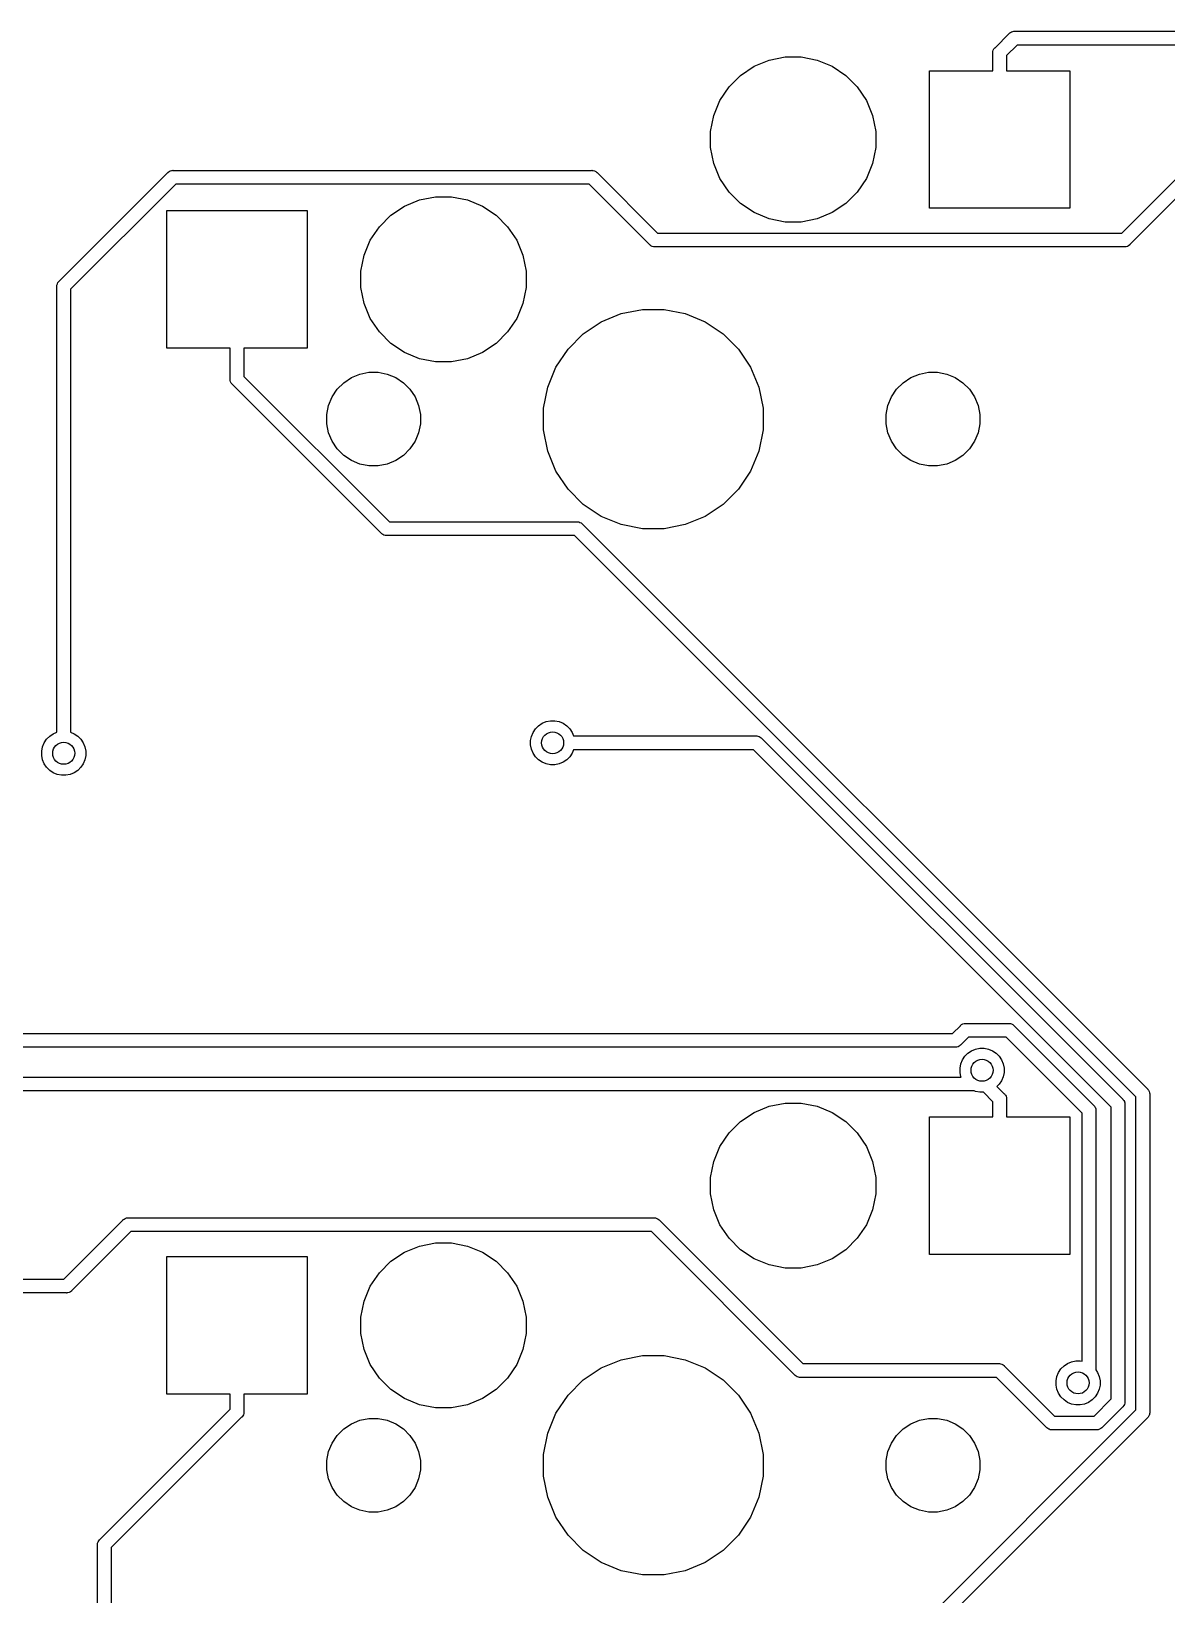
# Model space of a CAD drawing. Extents: x 1.2 to 14.9, y -4.9 to -0.3.
# Drawn here: x 4.895 to 5.707, y -1.576 to -0.458 of the extents above; entities that cross this region are included whole.
import ezdxf

# ---------------------------------------------------------------- set-up
doc = ezdxf.new("R2010")
doc.units = 0
doc.header["$MEASUREMENT"] = 0
doc.layers.add('BLACK', color=7, linetype='CONTINUOUS')

msp = doc.modelspace()

# ---------------------------------------------------------------- linework, layer by layer
at = {"layer": 'BLACK', "linetype": 'CONTINUOUS'}
for p, q in [((5.59495, -0.458745), (5.59533, -0.458432)), ((5.59533, -0.458432), (5.59618, -0.457975)), ((5.59618, -0.457975), (5.59711, -0.457693)), ((5.59711, -0.457693), (5.59783, -0.457622)), ((5.59783, -0.457622), (5.59807, -0.457598)), ((5.59783, -0.457622), (5.59783, -0.457622)), ((5.59807, -0.457598), (5.59832, -0.457622)), ((5.59832, -0.457622), (6.32696, -0.457622)), ((5.58399, -0.469671), (5.58414, -0.469484)), ((5.58414, -0.469484), (5.58433, -0.46933)), ((5.58433, -0.46933), (5.59442, -0.459234)), ((5.60011, -0.467465), (5.59256, -0.475019)), ((5.59442, -0.459234), (5.59458, -0.459047)), ((5.59458, -0.459047), (5.59495, -0.458745)), ((6.32516, -0.467465), (5.60011, -0.467465)), ((5.41203, -0.482666), (5.42277, -0.478214)), ((5.42277, -0.478214), (5.43418, -0.475945)), ((5.43418, -0.475945), (5.44582, -0.475945)), ((5.44582, -0.475945), (5.45723, -0.478214)), ((5.45723, -0.478214), (5.46797, -0.482666)), ((5.58269, -0.47298), (5.58279, -0.472016)), ((5.58272, -0.473222), (5.58269, -0.47298)), ((5.58272, -0.485787), (5.58272, -0.473222)), ((5.58279, -0.472016), (5.58307, -0.471088)), ((5.58307, -0.471088), (5.58353, -0.470233)), ((5.58353, -0.470233), (5.58399, -0.469671)), ((5.58399, -0.469671), (5.58399, -0.469671)), ((5.59256, -0.475019), (5.59256, -0.485787)), ((5.39413, -0.497355), (5.40235, -0.489129)), ((5.40235, -0.489129), (5.41203, -0.482666)), ((5.46797, -0.482666), (5.47765, -0.489129)), ((5.47765, -0.489129), (5.48587, -0.497355)), ((5.53744, -0.584213), (5.53744, -0.485787)), ((5.53744, -0.485787), (5.58272, -0.485787)), ((5.59256, -0.485787), (5.63783, -0.485787)), ((5.63783, -0.485787), (5.63783, -0.584213)), ((5.38767, -0.507027), (5.39413, -0.497355)), ((5.48587, -0.497355), (5.49233, -0.507027)), ((5.38321, -0.517774), (5.38767, -0.507027)), ((5.49233, -0.507027), (5.49679, -0.517774)), ((5.38094, -0.529184), (5.38321, -0.517774)), ((5.49679, -0.517774), (5.49906, -0.529184)), ((5.38094, -0.540816), (5.38094, -0.529184)), ((5.49906, -0.529184), (5.49906, -0.540816)), ((5.38321, -0.552226), (5.38094, -0.540816)), ((5.49906, -0.540816), (5.49679, -0.552226)), ((4.91517, -0.636401), (4.99289, -0.558683)), ((4.99289, -0.558683), (4.99304, -0.558495)), ((4.99304, -0.558495), (4.99323, -0.558342)), ((4.99323, -0.558342), (4.99379, -0.557881)), ((4.99323, -0.558342), (4.99323, -0.558342)), ((4.99379, -0.55788), (4.99464, -0.557424)), ((4.99379, -0.557881), (4.99379, -0.55788)), ((4.99379, -0.557881), (4.99379, -0.557881)), ((4.99464, -0.557424), (4.99557, -0.557142)), ((4.99557, -0.557142), (4.99629, -0.557071)), ((4.99629, -0.557071), (4.99654, -0.557047)), ((4.99629, -0.557071), (4.99629, -0.557071)), ((4.99654, -0.557047), (4.99678, -0.557071)), ((4.99678, -0.557071), (5.29589, -0.557071)), ((5.29589, -0.557071), (5.29613, -0.557047)), ((5.29613, -0.557047), (5.29637, -0.557071)), ((5.29637, -0.557071), (5.29637, -0.557071)), ((5.29637, -0.557071), (5.29709, -0.557142)), ((5.29709, -0.557142), (5.29802, -0.557424)), ((5.29802, -0.557424), (5.29888, -0.55788)), ((5.29888, -0.55788), (5.29963, -0.558495)), ((5.29963, -0.558495), (5.29978, -0.558683)), ((5.29978, -0.558683), (5.34304, -0.601945)), ((5.38767, -0.562973), (5.38321, -0.552226)), ((5.49679, -0.552226), (5.49233, -0.562973)), ((5.67507, -0.601945), (5.71918, -0.557836)), ((4.99857, -0.566913), (4.9234, -0.64209)), ((5.29409, -0.566913), (4.99857, -0.566913)), ((5.33735, -0.610175), (5.29409, -0.566913)), ((5.39413, -0.572645), (5.38767, -0.562973)), ((5.49233, -0.562973), (5.48587, -0.572645)), ((5.72487, -0.566067), (5.68076, -0.610175)), ((5.16203, -0.582666), (5.17277, -0.578214)), ((5.17277, -0.578214), (5.18418, -0.575945)), ((5.18418, -0.575945), (5.19582, -0.575945)), ((5.19582, -0.575945), (5.20723, -0.578214)), ((5.20723, -0.578214), (5.21797, -0.582666)), ((5.40235, -0.580871), (5.39413, -0.572645)), ((5.41203, -0.587334), (5.40235, -0.580871)), ((5.47765, -0.580871), (5.46797, -0.587334)), ((5.48587, -0.572645), (5.47765, -0.580871)), ((4.99217, -0.684213), (4.99217, -0.585787)), ((4.99217, -0.585787), (5.09256, -0.585787)), ((5.09256, -0.585787), (5.09256, -0.684213)), ((5.14413, -0.597355), (5.15235, -0.589129)), ((5.15235, -0.589129), (5.16203, -0.582666)), ((5.21797, -0.582666), (5.22765, -0.589129)), ((5.22765, -0.589129), (5.23587, -0.597355)), ((5.42277, -0.591786), (5.41203, -0.587334)), ((5.43418, -0.594055), (5.42277, -0.591786)), ((5.45723, -0.591786), (5.44582, -0.594055)), ((5.46797, -0.587334), (5.45723, -0.591786)), ((5.63783, -0.584213), (5.53744, -0.584213)), ((5.13767, -0.607027), (5.14413, -0.597355)), ((5.23587, -0.597355), (5.24233, -0.607027)), ((5.34304, -0.601945), (5.67507, -0.601945)), ((5.44582, -0.594055), (5.43418, -0.594055)), ((5.13321, -0.617774), (5.13767, -0.607027)), ((5.24233, -0.607027), (5.24679, -0.617774)), ((5.33751, -0.610363), (5.33735, -0.610175)), ((5.33769, -0.610517), (5.33751, -0.610363)), ((5.33818, -0.610913), (5.33769, -0.610517)), ((5.33769, -0.610517), (5.33769, -0.610517)), ((5.33826, -0.610978), (5.33818, -0.610913)), ((5.33911, -0.611435), (5.33826, -0.610978)), ((5.34004, -0.611716), (5.33911, -0.611435)), ((5.34076, -0.611787), (5.34004, -0.611716)), ((5.341, -0.611811), (5.34076, -0.611787)), ((5.34076, -0.611787), (5.34076, -0.611787)), ((5.34124, -0.611787), (5.341, -0.611811)), ((5.67687, -0.611787), (5.34124, -0.611787)), ((5.67711, -0.611811), (5.67687, -0.611787)), ((5.67735, -0.611787), (5.67711, -0.611811)), ((5.67807, -0.611716), (5.67735, -0.611787)), ((5.67735, -0.611787), (5.67735, -0.611787)), ((5.679, -0.611435), (5.67807, -0.611716)), ((5.67986, -0.610978), (5.679, -0.611435)), ((5.68061, -0.610363), (5.67986, -0.610978)), ((5.68076, -0.610175), (5.68061, -0.610363)), ((5.13094, -0.629184), (5.13321, -0.617774)), ((5.24679, -0.617774), (5.24906, -0.629184)), ((4.91391, -0.638159), (4.91436, -0.637304)), ((4.91436, -0.637304), (4.91483, -0.636742)), ((4.91483, -0.636742), (4.91498, -0.636555)), ((4.91483, -0.636742), (4.91483, -0.636742)), ((4.91498, -0.636555), (4.91517, -0.636401)), ((5.13094, -0.640816), (5.13094, -0.629184)), ((5.24906, -0.629184), (5.24906, -0.640816)), ((4.91353, -0.640051), (4.91363, -0.639086)), ((4.91356, -0.640293), (4.91353, -0.640051)), ((4.91356, -0.958993), (4.91356, -0.640293)), ((4.91363, -0.639086), (4.91391, -0.638159)), ((4.9234, -0.64209), (4.9234, -0.958993)), ((5.13321, -0.652226), (5.13094, -0.640816)), ((5.24906, -0.640816), (5.24679, -0.652226)), ((5.13767, -0.662973), (5.13321, -0.652226)), ((5.24679, -0.652226), (5.24233, -0.662973)), ((5.30282, -0.665434), (5.3171, -0.659517)), ((5.3171, -0.659517), (5.33227, -0.6565)), ((5.33227, -0.6565), (5.34773, -0.6565)), ((5.34773, -0.6565), (5.3629, -0.659517)), ((5.3629, -0.659517), (5.37718, -0.665434)), ((5.14413, -0.672645), (5.13767, -0.662973)), ((5.24233, -0.662973), (5.23587, -0.672645)), ((5.28996, -0.674025), (5.30282, -0.665434)), ((5.37718, -0.665434), (5.39004, -0.674025)), ((5.15235, -0.680871), (5.14413, -0.672645)), ((5.16203, -0.687334), (5.15235, -0.680871)), ((5.22765, -0.680871), (5.21797, -0.687334)), ((5.23587, -0.672645), (5.22765, -0.680871)), ((5.27903, -0.684959), (5.28996, -0.674025)), ((5.39004, -0.674025), (5.40097, -0.684959)), ((5.03744, -0.684213), (4.99217, -0.684213)), ((5.03744, -0.706243), (5.03744, -0.684213)), ((5.09256, -0.684213), (5.04728, -0.684213)), ((5.04728, -0.684213), (5.04728, -0.704446)), ((5.17277, -0.691786), (5.16203, -0.687334)), ((5.18418, -0.694055), (5.17277, -0.691786)), ((5.20723, -0.691786), (5.19582, -0.694055)), ((5.21797, -0.687334), (5.20723, -0.691786)), ((5.27043, -0.697816), (5.27903, -0.684959)), ((5.40097, -0.684959), (5.40957, -0.697816)), ((5.04728, -0.704446), (5.15133, -0.808488)), ((5.12413, -0.705313), (5.13023, -0.702787)), ((5.13023, -0.702787), (5.1367, -0.7015)), ((5.1367, -0.7015), (5.1433, -0.7015)), ((5.1433, -0.7015), (5.14977, -0.702787)), ((5.14977, -0.702787), (5.15587, -0.705313)), ((5.19582, -0.694055), (5.18418, -0.694055)), ((5.26452, -0.712102), (5.27043, -0.697816)), ((5.40957, -0.697816), (5.41548, -0.712102)), ((5.52413, -0.705313), (5.53023, -0.702787)), ((5.53023, -0.702787), (5.5367, -0.7015)), ((5.5367, -0.7015), (5.5433, -0.7015)), ((5.5433, -0.7015), (5.54977, -0.702787)), ((5.54977, -0.702787), (5.55587, -0.705313)), ((5.03742, -0.706484), (5.03744, -0.706243)), ((5.03751, -0.707449), (5.03742, -0.706484)), ((5.03779, -0.708377), (5.03751, -0.707449)), ((5.03825, -0.709232), (5.03779, -0.708377)), ((5.03864, -0.709701), (5.03825, -0.709232)), ((5.03887, -0.709981), (5.03864, -0.709701)), ((5.03905, -0.710135), (5.03887, -0.709981)), ((5.14564, -0.816719), (5.03905, -0.710135)), ((5.11031, -0.719132), (5.11398, -0.713645)), ((5.11398, -0.713645), (5.11864, -0.708979)), ((5.11864, -0.708979), (5.12413, -0.705313)), ((5.15587, -0.705313), (5.16135, -0.708979)), ((5.16135, -0.708979), (5.16602, -0.713645)), ((5.16602, -0.713645), (5.16969, -0.719132)), ((5.2615, -0.727268), (5.26452, -0.712102)), ((5.41548, -0.712102), (5.4185, -0.727268)), ((5.51031, -0.719132), (5.51398, -0.713645)), ((5.51398, -0.713645), (5.51865, -0.708979)), ((5.51865, -0.708979), (5.52413, -0.705313)), ((5.55587, -0.705313), (5.56135, -0.708979)), ((5.56135, -0.708979), (5.56602, -0.713645)), ((5.56602, -0.713645), (5.56969, -0.719132)), ((5.1065, -0.731701), (5.10779, -0.725228)), ((5.10779, -0.725228), (5.11031, -0.719132)), ((5.16969, -0.719132), (5.17221, -0.725228)), ((5.17221, -0.725228), (5.1735, -0.731701)), ((5.5065, -0.731701), (5.50779, -0.725228)), ((5.50779, -0.725228), (5.51031, -0.719132)), ((5.56969, -0.719132), (5.57221, -0.725228)), ((5.57221, -0.725228), (5.5735, -0.731701)), ((5.1065, -0.738299), (5.1065, -0.731701)), ((5.1735, -0.731701), (5.1735, -0.738299)), ((5.2615, -0.742732), (5.2615, -0.727268)), ((5.4185, -0.727268), (5.4185, -0.742732)), ((5.5065, -0.738299), (5.5065, -0.731701)), ((5.5735, -0.731701), (5.5735, -0.738299)), ((5.10779, -0.744772), (5.1065, -0.738299)), ((5.11031, -0.750868), (5.10779, -0.744772)), ((5.17221, -0.744772), (5.16969, -0.750868)), ((5.1735, -0.738299), (5.17221, -0.744772)), ((5.26452, -0.757898), (5.2615, -0.742732)), ((5.4185, -0.742732), (5.41548, -0.757898)), ((5.50779, -0.744772), (5.5065, -0.738299)), ((5.51031, -0.750868), (5.50779, -0.744772)), ((5.57221, -0.744772), (5.56969, -0.750868)), ((5.5735, -0.738299), (5.57221, -0.744772)), ((5.11398, -0.756355), (5.11031, -0.750868)), ((5.11864, -0.761021), (5.11398, -0.756355)), ((5.16602, -0.756355), (5.16135, -0.761021)), ((5.16969, -0.750868), (5.16602, -0.756355)), ((5.27043, -0.772184), (5.26452, -0.757898)), ((5.41548, -0.757898), (5.40957, -0.772184)), ((5.51398, -0.756355), (5.51031, -0.750868)), ((5.51865, -0.761021), (5.51398, -0.756355)), ((5.56602, -0.756355), (5.56135, -0.761021)), ((5.56969, -0.750868), (5.56602, -0.756355)), ((5.12413, -0.764687), (5.11864, -0.761021)), ((5.13023, -0.767213), (5.12413, -0.764687)), ((5.1367, -0.7685), (5.13023, -0.767213)), ((5.1433, -0.7685), (5.1367, -0.7685)), ((5.14977, -0.767213), (5.1433, -0.7685)), ((5.15587, -0.764687), (5.14977, -0.767213)), ((5.16135, -0.761021), (5.15587, -0.764687)), ((5.52413, -0.764687), (5.51865, -0.761021)), ((5.53023, -0.767213), (5.52413, -0.764687)), ((5.5367, -0.7685), (5.53023, -0.767213)), ((5.5433, -0.7685), (5.5367, -0.7685)), ((5.54977, -0.767213), (5.5433, -0.7685)), ((5.55587, -0.764687), (5.54977, -0.767213)), ((5.56135, -0.761021), (5.55587, -0.764687)), ((5.27903, -0.785041), (5.27043, -0.772184)), ((5.40957, -0.772184), (5.40097, -0.785041)), ((5.28996, -0.795975), (5.27903, -0.785041)), ((5.40097, -0.785041), (5.39004, -0.795975)), ((5.30282, -0.804566), (5.28996, -0.795975)), ((5.3171, -0.810483), (5.30282, -0.804566)), ((5.37718, -0.804566), (5.3629, -0.810483)), ((5.39004, -0.795975), (5.37718, -0.804566)), ((5.15133, -0.808488), (5.28544, -0.808488)), ((5.28544, -0.808488), (5.28568, -0.808464)), ((5.28568, -0.808464), (5.28592, -0.808488)), ((5.28592, -0.808488), (5.28592, -0.808488)), ((5.28592, -0.808488), (5.28665, -0.808559)), ((5.28665, -0.808559), (5.28757, -0.808841)), ((5.28757, -0.808841), (5.28843, -0.809298)), ((5.28843, -0.809298), (5.28918, -0.809913)), ((5.28918, -0.809913), (5.28933, -0.810101)), ((5.28933, -0.810101), (5.69333, -1.2141)), ((5.33227, -0.8135), (5.3171, -0.810483)), ((5.34773, -0.8135), (5.33227, -0.8135)), ((5.3629, -0.810483), (5.34773, -0.8135)), ((5.14579, -0.816906), (5.14564, -0.816719)), ((5.14598, -0.81706), (5.14579, -0.816906)), ((5.1463, -0.817323), (5.14598, -0.81706)), ((5.14598, -0.81706), (5.14598, -0.81706)), ((5.14654, -0.817521), (5.1463, -0.817323)), ((5.14739, -0.817978), (5.14654, -0.817521)), ((5.14832, -0.818259), (5.14739, -0.817978)), ((5.14905, -0.818331), (5.14832, -0.818259)), ((5.14929, -0.818354), (5.14905, -0.818331)), ((5.14905, -0.818331), (5.14905, -0.818331)), ((5.14953, -0.818331), (5.14929, -0.818354)), ((5.28364, -0.818331), (5.14953, -0.818331)), ((5.6851, -1.21979), (5.28364, -0.818331)), ((4.90844, -0.961768), (4.91102, -0.960044)), ((4.91102, -0.960044), (4.91356, -0.958993)), ((4.9234, -0.958993), (4.92594, -0.960044)), ((4.92594, -0.960044), (4.92852, -0.961768)), ((5.2529, -0.96193), (5.25408, -0.959064)), ((5.25408, -0.959064), (5.25581, -0.956485)), ((5.25581, -0.956485), (5.258, -0.954291)), ((5.258, -0.954291), (5.26058, -0.952568)), ((5.26058, -0.952568), (5.26345, -0.951381)), ((5.26345, -0.951381), (5.26649, -0.950776)), ((5.26649, -0.950776), (5.26959, -0.950776)), ((5.26959, -0.950776), (5.27263, -0.951381)), ((5.27263, -0.951381), (5.2755, -0.952568)), ((5.2755, -0.952568), (5.27808, -0.954291)), ((5.27808, -0.954291), (5.28027, -0.956485)), ((5.28027, -0.956485), (5.282, -0.959064)), ((5.282, -0.959064), (5.28305, -0.961606)), ((5.28305, -0.961606), (5.41348, -0.961606)), ((5.41348, -0.961606), (5.41372, -0.961583)), ((5.41372, -0.961583), (5.41397, -0.961606)), ((5.41397, -0.961606), (5.41397, -0.961606)), ((5.41397, -0.961606), (5.41469, -0.961678)), ((5.41469, -0.961678), (5.41562, -0.961959)), ((4.90273, -0.972449), (4.90333, -0.969406)), ((4.90273, -0.975551), (4.90273, -0.972449)), ((4.90333, -0.969406), (4.90452, -0.966541)), ((4.90452, -0.966541), (4.90624, -0.963961)), ((4.90624, -0.963961), (4.90844, -0.961768)), ((4.92852, -0.961768), (4.93071, -0.963961)), ((4.93071, -0.963961), (4.93243, -0.966541)), ((4.93243, -0.966541), (4.93362, -0.969406)), ((4.93362, -0.969406), (4.93422, -0.972449)), ((4.93422, -0.972449), (4.93422, -0.975551)), ((5.25229, -0.964973), (5.2529, -0.96193)), ((5.25229, -0.968075), (5.25229, -0.964973)), ((5.2529, -0.971117), (5.25229, -0.968075)), ((5.25408, -0.973983), (5.2529, -0.971117)), ((5.28304, -0.971449), (5.282, -0.973983)), ((5.41169, -0.971449), (5.28304, -0.971449)), ((5.66737, -1.22713), (5.41169, -0.971449)), ((5.41562, -0.961959), (5.41647, -0.962416)), ((5.41647, -0.962416), (5.41722, -0.963031)), ((5.41722, -0.963031), (5.41738, -0.963219)), ((5.41738, -0.963219), (5.6756, -1.22144)), ((4.90333, -0.978594), (4.90273, -0.975551)), ((4.90452, -0.981459), (4.90333, -0.978594)), ((4.90624, -0.984039), (4.90452, -0.981459)), ((4.90844, -0.986232), (4.90624, -0.984039)), ((4.93071, -0.984039), (4.92852, -0.986232)), ((4.93243, -0.981459), (4.93071, -0.984039)), ((4.93362, -0.978594), (4.93243, -0.981459)), ((4.93422, -0.975551), (4.93362, -0.978594)), ((5.25581, -0.976562), (5.25408, -0.973983)), ((5.258, -0.978756), (5.25581, -0.976562)), ((5.26058, -0.980479), (5.258, -0.978756)), ((5.26345, -0.981666), (5.26058, -0.980479)), ((5.26649, -0.982272), (5.26345, -0.981666)), ((5.26959, -0.982272), (5.26649, -0.982272)), ((5.27263, -0.981666), (5.26959, -0.982272)), ((5.2755, -0.980479), (5.27263, -0.981666)), ((5.27808, -0.978756), (5.2755, -0.980479)), ((5.28027, -0.976562), (5.27808, -0.978756)), ((5.282, -0.973983), (5.28027, -0.976562)), ((4.91102, -0.987956), (4.90844, -0.986232)), ((4.91388, -0.989143), (4.91102, -0.987956)), ((4.91693, -0.989748), (4.91388, -0.989143)), ((4.92003, -0.989748), (4.91693, -0.989748)), ((4.92307, -0.989143), (4.92003, -0.989748)), ((4.92594, -0.987956), (4.92307, -0.989143)), ((4.92852, -0.986232), (4.92594, -0.987956)), ((5.55397, -1.17447), (5.55955, -1.16888)), ((5.55955, -1.16888), (5.5597, -1.1687)), ((5.5597, -1.1687), (5.55989, -1.16854)), ((5.55989, -1.16854), (5.56045, -1.16808)), ((5.55989, -1.16854), (5.55989, -1.16854)), ((5.56045, -1.16808), (5.56131, -1.16762)), ((5.56045, -1.16808), (5.56045, -1.16808)), ((5.56045, -1.16808), (5.56045, -1.16808)), ((5.56131, -1.16762), (5.56224, -1.16734)), ((5.56224, -1.16734), (5.56296, -1.16727)), ((5.56296, -1.16727), (5.5632, -1.16725)), ((5.56296, -1.16727), (5.56296, -1.16727)), ((5.5632, -1.16725), (5.56344, -1.16727)), ((5.56344, -1.16727), (5.59407, -1.16727)), ((5.59407, -1.16727), (5.59431, -1.16725)), ((5.59431, -1.16725), (5.59455, -1.16727)), ((5.59455, -1.16727), (5.59455, -1.16727)), ((5.59455, -1.16727), (5.59528, -1.16734)), ((5.59528, -1.16734), (5.5962, -1.16762)), ((5.5962, -1.16762), (5.59706, -1.16808)), ((5.59706, -1.16808), (5.59781, -1.1687)), ((5.59781, -1.1687), (5.59796, -1.16888)), ((5.59796, -1.16888), (5.65481, -1.22574)), ((5.55576, -1.18431), (4.76706, -1.18431)), ((4.76886, -1.17447), (5.55397, -1.17447)), ((5.556, -1.18433), (5.55576, -1.18431)), ((5.55624, -1.18431), (5.556, -1.18433)), ((5.55625, -1.18431), (5.55624, -1.18431)), ((5.55697, -1.18424), (5.55625, -1.18431)), ((5.5579, -1.18396), (5.55697, -1.18424)), ((5.55875, -1.1835), (5.5579, -1.18396)), ((5.5595, -1.18289), (5.55875, -1.1835)), ((5.55965, -1.1827), (5.5595, -1.18289)), ((5.56524, -1.17711), (5.55965, -1.1827)), ((5.59227, -1.17711), (5.56524, -1.17711)), ((5.57043, -1.18561), (5.57348, -1.185)), ((5.57348, -1.185), (5.57658, -1.185)), ((5.57658, -1.185), (5.57962, -1.18561)), ((5.64658, -1.23142), (5.59227, -1.17711)), ((5.55928, -1.1992), (5.55988, -1.19615)), ((5.55988, -1.19615), (5.56107, -1.19329)), ((5.56107, -1.19329), (5.5628, -1.19071)), ((5.5628, -1.19071), (5.56499, -1.18852)), ((5.56499, -1.18852), (5.56757, -1.18679)), ((5.56757, -1.18679), (5.57043, -1.18561)), ((5.57962, -1.18561), (5.58249, -1.18679)), ((5.58249, -1.18679), (5.58507, -1.18852)), ((5.58507, -1.18852), (5.58726, -1.19071)), ((5.58726, -1.19071), (5.58898, -1.19329)), ((5.58898, -1.19329), (5.59017, -1.19615)), ((5.59017, -1.19615), (5.59078, -1.1992)), ((4.86724, -1.20564), (5.56001, -1.20564)), ((5.55928, -1.2023), (5.55928, -1.1992)), ((5.55988, -1.20534), (5.55928, -1.2023)), ((5.56001, -1.20564), (5.55988, -1.20534)), ((5.59017, -1.20534), (5.58898, -1.20821)), ((5.59078, -1.2023), (5.59017, -1.20534)), ((5.59078, -1.1992), (5.59078, -1.2023)), ((5.56944, -1.21548), (4.86903, -1.21548)), ((5.57043, -1.21589), (5.56944, -1.21548)), ((5.57348, -1.2165), (5.57043, -1.21589)), ((5.57597, -1.2165), (5.57348, -1.2165)), ((5.58272, -1.22324), (5.57597, -1.2165)), ((5.58726, -1.21079), (5.58572, -1.21233)), ((5.58572, -1.21233), (5.59095, -1.21755)), ((5.58898, -1.20821), (5.58726, -1.21079)), ((5.59095, -1.21755), (5.59113, -1.21771)), ((5.59113, -1.21771), (5.59129, -1.2179)), ((5.59129, -1.2179), (5.59129, -1.2179)), ((5.59129, -1.2179), (5.59165, -1.21834)), ((5.59165, -1.21834), (5.59175, -1.21846)), ((5.59175, -1.21846), (5.59221, -1.21931)), ((5.69333, -1.2141), (5.69352, -1.21426)), ((5.69352, -1.21426), (5.69367, -1.21444)), ((5.69367, -1.21444), (5.69367, -1.21444)), ((5.69367, -1.21444), (5.69401, -1.21485)), ((5.69401, -1.21485), (5.69414, -1.215)), ((5.69414, -1.215), (5.69459, -1.21586)), ((5.69459, -1.21586), (5.69487, -1.21679)), ((5.69487, -1.21679), (5.69494, -1.21751)), ((5.69494, -1.21751), (5.69494, -1.21751)), ((5.69494, -1.21751), (5.69497, -1.21775)), ((5.69497, -1.21775), (5.69494, -1.21799)), ((5.69494, -1.21799), (5.69494, -1.44536)), ((5.41203, -1.23089), (5.42277, -1.22644)), ((5.42277, -1.22644), (5.43418, -1.22417)), ((5.43418, -1.22417), (5.44582, -1.22417)), ((5.44582, -1.22417), (5.45723, -1.22644)), ((5.45723, -1.22644), (5.46797, -1.23089)), ((5.58272, -1.23401), (5.58272, -1.22324)), ((5.59221, -1.21931), (5.59249, -1.22024)), ((5.59249, -1.22024), (5.59256, -1.22096)), ((5.59256, -1.22096), (5.59256, -1.22096)), ((5.59256, -1.22096), (5.59258, -1.2212)), ((5.59258, -1.2212), (5.59256, -1.22145)), ((5.59256, -1.22145), (5.59256, -1.23401)), ((5.65481, -1.22574), (5.655, -1.22589)), ((5.655, -1.22589), (5.65515, -1.22608)), ((5.65515, -1.22608), (5.65562, -1.22664)), ((5.65562, -1.22664), (5.65601, -1.22737)), ((5.65601, -1.22737), (5.65607, -1.22749)), ((5.65607, -1.22749), (5.65635, -1.22842)), ((5.65635, -1.22842), (5.65643, -1.22914)), ((5.65643, -1.22914), (5.65643, -1.22914)), ((5.65643, -1.22914), (5.65645, -1.22939)), ((5.65645, -1.22939), (5.65643, -1.22963)), ((5.65643, -1.22963), (5.65643, -1.41503)), ((5.66737, -1.43583), (5.66737, -1.22713)), ((5.6756, -1.22144), (5.67579, -1.2216)), ((5.67579, -1.2216), (5.67594, -1.22179)), ((5.67594, -1.22179), (5.6764, -1.22235)), ((5.6764, -1.22235), (5.6768, -1.2231)), ((5.6768, -1.2231), (5.67686, -1.2232)), ((5.67686, -1.2232), (5.67714, -1.22413)), ((5.67714, -1.22413), (5.67721, -1.22485)), ((5.67721, -1.22485), (5.67721, -1.22485)), ((5.67721, -1.22485), (5.67724, -1.22509)), ((5.67724, -1.22509), (5.67721, -1.22534)), ((5.67721, -1.22534), (5.67721, -1.43763)), ((5.6851, -1.44356), (5.6851, -1.21979)), ((5.39413, -1.24558), (5.40235, -1.23735)), ((5.40235, -1.23735), (5.41203, -1.23089)), ((5.46797, -1.23089), (5.47765, -1.23735)), ((5.47765, -1.23735), (5.48587, -1.24558)), ((5.53744, -1.33244), (5.53744, -1.23401)), ((5.53744, -1.23401), (5.58272, -1.23401)), ((5.59256, -1.23401), (5.63783, -1.23401)), ((5.63783, -1.23401), (5.63783, -1.33244)), ((5.64658, -1.40884), (5.64658, -1.23142)), ((5.38767, -1.25525), (5.39413, -1.24558)), ((5.48587, -1.24558), (5.49233, -1.25525)), ((5.38321, -1.266), (5.38767, -1.25525)), ((5.49233, -1.25525), (5.49679, -1.266)), ((5.38094, -1.27741), (5.38321, -1.266)), ((5.49679, -1.266), (5.49906, -1.27741)), ((5.38094, -1.28904), (5.38094, -1.27741)), ((5.49906, -1.27741), (5.49906, -1.28904)), ((5.38321, -1.30045), (5.38094, -1.28904)), ((5.49906, -1.28904), (5.49679, -1.30045)), ((4.91844, -1.3502), (4.96071, -1.30793)), ((4.96071, -1.30793), (4.96087, -1.30774)), ((4.96087, -1.30774), (4.96105, -1.30759)), ((4.96105, -1.30759), (4.96161, -1.30713)), ((4.96105, -1.30759), (4.96105, -1.30759)), ((4.96161, -1.30713), (4.96247, -1.30667)), ((4.96161, -1.30713), (4.96161, -1.30713)), ((4.96161, -1.30713), (4.96161, -1.30713)), ((4.96247, -1.30667), (4.9634, -1.30639)), ((4.9634, -1.30639), (4.96412, -1.30632)), ((4.96412, -1.30632), (4.96436, -1.3063)), ((4.96412, -1.30632), (4.96412, -1.30632)), ((4.96436, -1.3063), (4.9646, -1.30632)), ((4.9646, -1.30632), (5.34043, -1.30632)), ((5.34043, -1.30632), (5.34067, -1.3063)), ((5.34067, -1.3063), (5.34091, -1.30632)), ((5.34091, -1.30632), (5.34091, -1.30632)), ((5.34091, -1.30632), (5.34163, -1.30639)), ((5.34163, -1.30639), (5.34256, -1.30667)), ((5.34256, -1.30667), (5.34342, -1.30713)), ((5.34342, -1.30713), (5.34417, -1.30774)), ((5.34417, -1.30774), (5.34432, -1.30793)), ((5.34432, -1.30793), (5.44692, -1.41054)), ((5.38767, -1.3112), (5.38321, -1.30045)), ((5.49679, -1.30045), (5.49233, -1.3112)), ((4.9664, -1.31616), (4.92413, -1.35843)), ((5.33863, -1.31616), (4.9664, -1.31616)), ((5.44124, -1.41877), (5.33863, -1.31616)), ((5.39413, -1.32087), (5.38767, -1.3112)), ((5.49233, -1.3112), (5.48587, -1.32087)), ((5.16203, -1.33089), (5.17277, -1.32644)), ((5.17277, -1.32644), (5.18418, -1.32417)), ((5.18418, -1.32417), (5.19582, -1.32417)), ((5.19582, -1.32417), (5.20723, -1.32644)), ((5.20723, -1.32644), (5.21797, -1.33089)), ((5.40235, -1.3291), (5.39413, -1.32087)), ((5.41203, -1.33556), (5.40235, -1.3291)), ((5.47765, -1.3291), (5.46797, -1.33556)), ((5.48587, -1.32087), (5.47765, -1.3291)), ((4.99217, -1.43244), (4.99217, -1.33401)), ((4.99217, -1.33401), (5.09256, -1.33401)), ((5.09256, -1.33401), (5.09256, -1.43244)), ((5.14413, -1.34558), (5.15235, -1.33735)), ((5.15235, -1.33735), (5.16203, -1.33089)), ((5.21797, -1.33089), (5.22765, -1.33735)), ((5.22765, -1.33735), (5.23587, -1.34558)), ((5.42277, -1.34001), (5.41203, -1.33556)), ((5.43418, -1.34228), (5.42277, -1.34001)), ((5.45723, -1.34001), (5.44582, -1.34228)), ((5.46797, -1.33556), (5.45723, -1.34001)), ((5.63783, -1.33244), (5.53744, -1.33244)), ((4.59307, -1.3502), (4.91844, -1.3502)), ((5.13767, -1.35525), (5.14413, -1.34558)), ((5.23587, -1.34558), (5.24233, -1.35525)), ((5.44582, -1.34228), (5.43418, -1.34228)), ((4.92024, -1.36004), (4.59128, -1.36004)), ((4.92048, -1.36007), (4.92024, -1.36004)), ((4.92072, -1.36004), (4.92048, -1.36007)), ((4.92145, -1.35997), (4.92072, -1.36004)), ((4.92072, -1.36004), (4.92072, -1.36004)), ((4.92237, -1.35969), (4.92145, -1.35997)), ((4.92323, -1.35923), (4.92237, -1.35969)), ((4.92398, -1.35862), (4.92323, -1.35923)), ((4.92413, -1.35843), (4.92398, -1.35862)), ((5.13321, -1.366), (5.13767, -1.35525)), ((5.24233, -1.35525), (5.24679, -1.366)), ((5.13094, -1.37741), (5.13321, -1.366)), ((5.24679, -1.366), (5.24906, -1.37741)), ((5.13094, -1.38904), (5.13094, -1.37741)), ((5.24906, -1.37741), (5.24906, -1.38904)), ((5.13321, -1.40045), (5.13094, -1.38904)), ((5.24906, -1.38904), (5.24679, -1.40045)), ((5.13767, -1.4112), (5.13321, -1.40045)), ((5.24679, -1.40045), (5.24233, -1.4112)), ((5.30282, -1.41366), (5.3171, -1.40774)), ((5.3171, -1.40774), (5.33227, -1.40472)), ((5.33227, -1.40472), (5.34773, -1.40472)), ((5.34773, -1.40472), (5.3629, -1.40774)), ((5.3629, -1.40774), (5.37718, -1.41366)), ((5.6391, -1.40918), (5.64214, -1.40857)), ((5.64214, -1.40857), (5.64524, -1.40857)), ((5.64524, -1.40857), (5.64658, -1.40884)), ((5.14413, -1.42087), (5.13767, -1.4112)), ((5.24233, -1.4112), (5.23587, -1.42087)), ((5.28996, -1.42225), (5.30282, -1.41366)), ((5.37718, -1.41366), (5.39004, -1.42225)), ((5.44139, -1.41895), (5.44124, -1.41877)), ((5.44158, -1.41911), (5.44139, -1.41895)), ((5.44214, -1.41957), (5.44158, -1.41911)), ((5.44295, -1.42), (5.44214, -1.41957)), ((5.44299, -1.42003), (5.44295, -1.42)), ((5.44392, -1.42031), (5.44299, -1.42003)), ((5.44692, -1.41054), (5.58708, -1.41054)), ((5.58708, -1.41054), (5.58732, -1.41051)), ((5.58732, -1.41051), (5.58756, -1.41054)), ((5.58756, -1.41054), (5.58756, -1.41054)), ((5.58756, -1.41054), (5.58829, -1.41061)), ((5.58829, -1.41061), (5.58922, -1.41089)), ((5.58922, -1.41089), (5.59007, -1.41135)), ((5.59007, -1.41135), (5.59082, -1.41196)), ((5.59082, -1.41196), (5.59097, -1.41215)), ((5.59097, -1.41215), (5.62686, -1.44803)), ((5.62794, -1.42277), (5.62855, -1.41973)), ((5.62855, -1.41973), (5.62974, -1.41686)), ((5.62974, -1.41686), (5.63146, -1.41428)), ((5.63146, -1.41428), (5.63365, -1.41209)), ((5.63365, -1.41209), (5.63623, -1.41036)), ((5.63623, -1.41036), (5.6391, -1.40918)), ((5.65643, -1.41503), (5.65765, -1.41686)), ((5.65765, -1.41686), (5.65884, -1.41973)), ((5.65884, -1.41973), (5.65944, -1.42277)), ((5.15235, -1.4291), (5.14413, -1.42087)), ((5.16203, -1.43556), (5.15235, -1.4291)), ((5.22765, -1.4291), (5.21797, -1.43556)), ((5.23587, -1.42087), (5.22765, -1.4291)), ((5.27903, -1.43318), (5.28996, -1.42225)), ((5.39004, -1.42225), (5.40097, -1.43318)), ((5.44464, -1.42038), (5.44392, -1.42031)), ((5.44489, -1.4204), (5.44464, -1.42038)), ((5.44464, -1.42038), (5.44464, -1.42038)), ((5.44513, -1.42038), (5.44489, -1.4204)), ((5.58528, -1.42038), (5.44513, -1.42038)), ((5.62117, -1.45626), (5.58528, -1.42038)), ((5.62794, -1.42587), (5.62794, -1.42277)), ((5.62855, -1.42891), (5.62794, -1.42587)), ((5.62974, -1.43178), (5.62855, -1.42891)), ((5.65884, -1.42891), (5.65765, -1.43178)), ((5.65944, -1.42587), (5.65884, -1.42891)), ((5.65944, -1.42277), (5.65944, -1.42587)), ((5.03744, -1.43244), (4.99217, -1.43244)), ((5.03744, -1.44321), (5.03744, -1.43244)), ((5.09256, -1.43244), (5.04728, -1.43244)), ((5.04728, -1.43244), (5.04728, -1.445)), ((5.17277, -1.44001), (5.16203, -1.43556)), ((5.18418, -1.44228), (5.17277, -1.44001)), ((5.19582, -1.44228), (5.18418, -1.44228)), ((5.20723, -1.44001), (5.19582, -1.44228)), ((5.21797, -1.43556), (5.20723, -1.44001)), ((5.27043, -1.44604), (5.27903, -1.43318)), ((5.40097, -1.43318), (5.40957, -1.44604)), ((5.63146, -1.43436), (5.62974, -1.43178)), ((5.63365, -1.43655), (5.63146, -1.43436)), ((5.63623, -1.43827), (5.63365, -1.43655)), ((5.6391, -1.43946), (5.63623, -1.43827)), ((5.64214, -1.44007), (5.6391, -1.43946)), ((5.64524, -1.44007), (5.64214, -1.44007)), ((5.64829, -1.43946), (5.64524, -1.44007)), ((5.65115, -1.43827), (5.64829, -1.43946)), ((5.65373, -1.43655), (5.65115, -1.43827)), ((5.65593, -1.43436), (5.65373, -1.43655)), ((5.65517, -1.44803), (5.66737, -1.43583)), ((5.65765, -1.43178), (5.65593, -1.43436)), ((5.6756, -1.44152), (5.66086, -1.45626)), ((5.67579, -1.44136), (5.6756, -1.44152)), ((5.6764, -1.44061), (5.67579, -1.44136)), ((5.67686, -1.43976), (5.6764, -1.44061)), ((5.67714, -1.43883), (5.67686, -1.43976)), ((5.67721, -1.43811), (5.67714, -1.43883)), ((5.67721, -1.43763), (5.67724, -1.43787)), ((5.67724, -1.43787), (5.67721, -1.43811)), ((5.67721, -1.43811), (5.67721, -1.43811)), ((4.94428, -1.53637), (5.03744, -1.44321)), ((5.04567, -1.44889), (4.95251, -1.54206)), ((5.04586, -1.44874), (5.04567, -1.44889)), ((5.04601, -1.44855), (5.04586, -1.44874)), ((5.04647, -1.44799), (5.04601, -1.44855)), ((5.04601, -1.44855), (5.04601, -1.44855)), ((5.04652, -1.4479), (5.04647, -1.44799)), ((5.04693, -1.44714), (5.04652, -1.4479)), ((5.04721, -1.44621), (5.04693, -1.44714)), ((5.04728, -1.44549), (5.04721, -1.44621)), ((5.04728, -1.445), (5.04731, -1.44524)), ((5.04731, -1.44524), (5.04728, -1.44549)), ((5.04728, -1.44549), (5.04728, -1.44549)), ((5.11864, -1.4572), (5.12413, -1.45354)), ((5.12413, -1.45354), (5.13023, -1.45101)), ((5.13023, -1.45101), (5.1367, -1.44972)), ((5.1367, -1.44972), (5.1433, -1.44972)), ((5.1433, -1.44972), (5.14977, -1.45101)), ((5.14977, -1.45101), (5.15587, -1.45354)), ((5.15587, -1.45354), (5.16135, -1.4572)), ((5.26452, -1.46033), (5.27043, -1.44604)), ((5.31673, -1.81194), (5.6851, -1.44356)), ((5.69333, -1.44925), (5.32241, -1.82017)), ((5.40957, -1.44604), (5.41548, -1.46033)), ((5.51865, -1.4572), (5.52413, -1.45354)), ((5.52413, -1.45354), (5.53023, -1.45101)), ((5.53023, -1.45101), (5.5367, -1.44972)), ((5.5367, -1.44972), (5.5433, -1.44972)), ((5.5433, -1.44972), (5.54977, -1.45101)), ((5.54977, -1.45101), (5.55587, -1.45354)), ((5.55587, -1.45354), (5.56135, -1.4572)), ((5.62686, -1.44803), (5.65517, -1.44803)), ((5.69352, -1.4491), (5.69333, -1.44925)), ((5.69373, -1.44884), (5.69352, -1.4491)), ((5.69414, -1.44835), (5.69373, -1.44884)), ((5.69459, -1.44749), (5.69414, -1.44835)), ((5.69467, -1.44724), (5.69459, -1.44749)), ((5.69487, -1.44656), (5.69467, -1.44724)), ((5.69494, -1.44584), (5.69487, -1.44656)), ((5.69494, -1.44536), (5.69497, -1.4456)), ((5.69497, -1.4456), (5.69494, -1.44584)), ((5.69494, -1.44584), (5.69494, -1.44584)), ((5.11031, -1.46736), (5.11398, -1.46187)), ((5.11398, -1.46187), (5.11864, -1.4572)), ((5.16135, -1.4572), (5.16602, -1.46187)), ((5.16602, -1.46187), (5.16969, -1.46736)), ((5.2615, -1.47549), (5.26452, -1.46033)), ((5.41548, -1.46033), (5.4185, -1.47549)), ((5.51031, -1.46736), (5.51398, -1.46187)), ((5.51398, -1.46187), (5.51865, -1.4572)), ((5.56135, -1.4572), (5.56602, -1.46187)), ((5.56602, -1.46187), (5.56969, -1.46736)), ((5.62132, -1.45645), (5.62117, -1.45626)), ((5.62151, -1.4566), (5.62132, -1.45645)), ((5.62207, -1.45706), (5.62151, -1.4566)), ((5.62269, -1.45739), (5.62207, -1.45706)), ((5.62293, -1.45752), (5.62269, -1.45739)), ((5.62385, -1.4578), (5.62293, -1.45752)), ((5.62458, -1.45787), (5.62385, -1.4578)), ((5.62482, -1.4579), (5.62458, -1.45787)), ((5.62458, -1.45787), (5.62458, -1.45787)), ((5.62506, -1.45787), (5.62482, -1.4579)), ((5.65696, -1.45787), (5.62506, -1.45787)), ((5.6572, -1.4579), (5.65696, -1.45787)), ((5.65745, -1.45787), (5.6572, -1.4579)), ((5.65817, -1.4578), (5.65745, -1.45787)), ((5.65745, -1.45787), (5.65745, -1.45787)), ((5.6591, -1.45752), (5.65817, -1.4578)), ((5.65995, -1.45706), (5.6591, -1.45752)), ((5.6607, -1.45645), (5.65995, -1.45706)), ((5.66086, -1.45626), (5.6607, -1.45645)), ((5.1065, -1.47992), (5.10779, -1.47345)), ((5.10779, -1.47345), (5.11031, -1.46736)), ((5.16969, -1.46736), (5.17221, -1.47345)), ((5.17221, -1.47345), (5.1735, -1.47992)), ((5.2615, -1.49096), (5.2615, -1.47549)), ((5.4185, -1.47549), (5.4185, -1.49096)), ((5.5065, -1.47992), (5.50779, -1.47345)), ((5.50779, -1.47345), (5.51031, -1.46736)), ((5.56969, -1.46736), (5.57221, -1.47345)), ((5.57221, -1.47345), (5.5735, -1.47992)), ((5.1065, -1.48652), (5.1065, -1.47992)), ((5.10779, -1.493), (5.1065, -1.48652)), ((5.1735, -1.48652), (5.17221, -1.493)), ((5.1735, -1.47992), (5.1735, -1.48652)), ((5.5065, -1.48652), (5.5065, -1.47992)), ((5.50779, -1.493), (5.5065, -1.48652)), ((5.5735, -1.48652), (5.57221, -1.493)), ((5.5735, -1.47992), (5.5735, -1.48652)), ((5.11031, -1.49909), (5.10779, -1.493)), ((5.17221, -1.493), (5.16969, -1.49909)), ((5.26452, -1.50612), (5.2615, -1.49096)), ((5.4185, -1.49096), (5.41548, -1.50612)), ((5.51031, -1.49909), (5.50779, -1.493)), ((5.57221, -1.493), (5.56969, -1.49909)), ((5.11398, -1.50458), (5.11031, -1.49909)), ((5.11864, -1.50925), (5.11398, -1.50458)), ((5.12413, -1.51291), (5.11864, -1.50925)), ((5.16135, -1.50925), (5.15587, -1.51291)), ((5.16602, -1.50458), (5.16135, -1.50925)), ((5.16969, -1.49909), (5.16602, -1.50458)), ((5.27043, -1.52041), (5.26452, -1.50612)), ((5.41548, -1.50612), (5.40957, -1.52041)), ((5.51398, -1.50458), (5.51031, -1.49909)), ((5.51865, -1.50925), (5.51398, -1.50458)), ((5.52413, -1.51291), (5.51865, -1.50925)), ((5.56135, -1.50925), (5.55587, -1.51291)), ((5.56602, -1.50458), (5.56135, -1.50925)), ((5.56969, -1.49909), (5.56602, -1.50458)), ((5.13023, -1.51544), (5.12413, -1.51291)), ((5.1367, -1.51672), (5.13023, -1.51544)), ((5.1433, -1.51672), (5.1367, -1.51672)), ((5.14977, -1.51544), (5.1433, -1.51672)), ((5.15587, -1.51291), (5.14977, -1.51544)), ((5.27903, -1.53327), (5.27043, -1.52041)), ((5.40957, -1.52041), (5.40097, -1.53327)), ((5.53023, -1.51544), (5.52413, -1.51291)), ((5.5367, -1.51672), (5.53023, -1.51544)), ((5.5433, -1.51672), (5.5367, -1.51672)), ((5.54977, -1.51544), (5.5433, -1.51672)), ((5.55587, -1.51291), (5.54977, -1.51544)), ((4.94264, -1.54002), (4.94267, -1.53978)), ((4.94267, -1.54026), (4.94264, -1.54002)), ((4.94267, -1.53978), (4.94274, -1.53906)), ((4.94267, -1.53978), (4.94267, -1.53978)), ((4.94267, -1.85629), (4.94267, -1.54026)), ((4.94274, -1.53906), (4.94302, -1.53813)), ((4.94302, -1.53813), (4.94347, -1.53727)), ((4.94347, -1.53727), (4.94409, -1.53652)), ((4.94409, -1.53652), (4.94428, -1.53637)), ((4.95251, -1.54206), (4.95251, -1.85449)), ((5.28996, -1.5442), (5.27903, -1.53327)), ((5.40097, -1.53327), (5.39004, -1.5442)), ((5.30282, -1.55279), (5.28996, -1.5442)), ((5.3171, -1.55871), (5.30282, -1.55279)), ((5.37718, -1.55279), (5.3629, -1.55871)), ((5.39004, -1.5442), (5.37718, -1.55279)), ((5.33227, -1.56172), (5.3171, -1.55871)), ((5.34773, -1.56172), (5.33227, -1.56172)), ((5.3629, -1.55871), (5.34773, -1.56172))]:
    msp.add_line(p, q, dxfattribs=at)
at = {"layer": 'BLACK'}
for centre in [(5.26804, -0.966524), (4.91848, -0.974), (5.57503, -1.20075), (5.64369, -1.42432)]:
    msp.add_circle(centre, 0.007874, dxfattribs=at)

doc.saveas('drawing.dxf')
